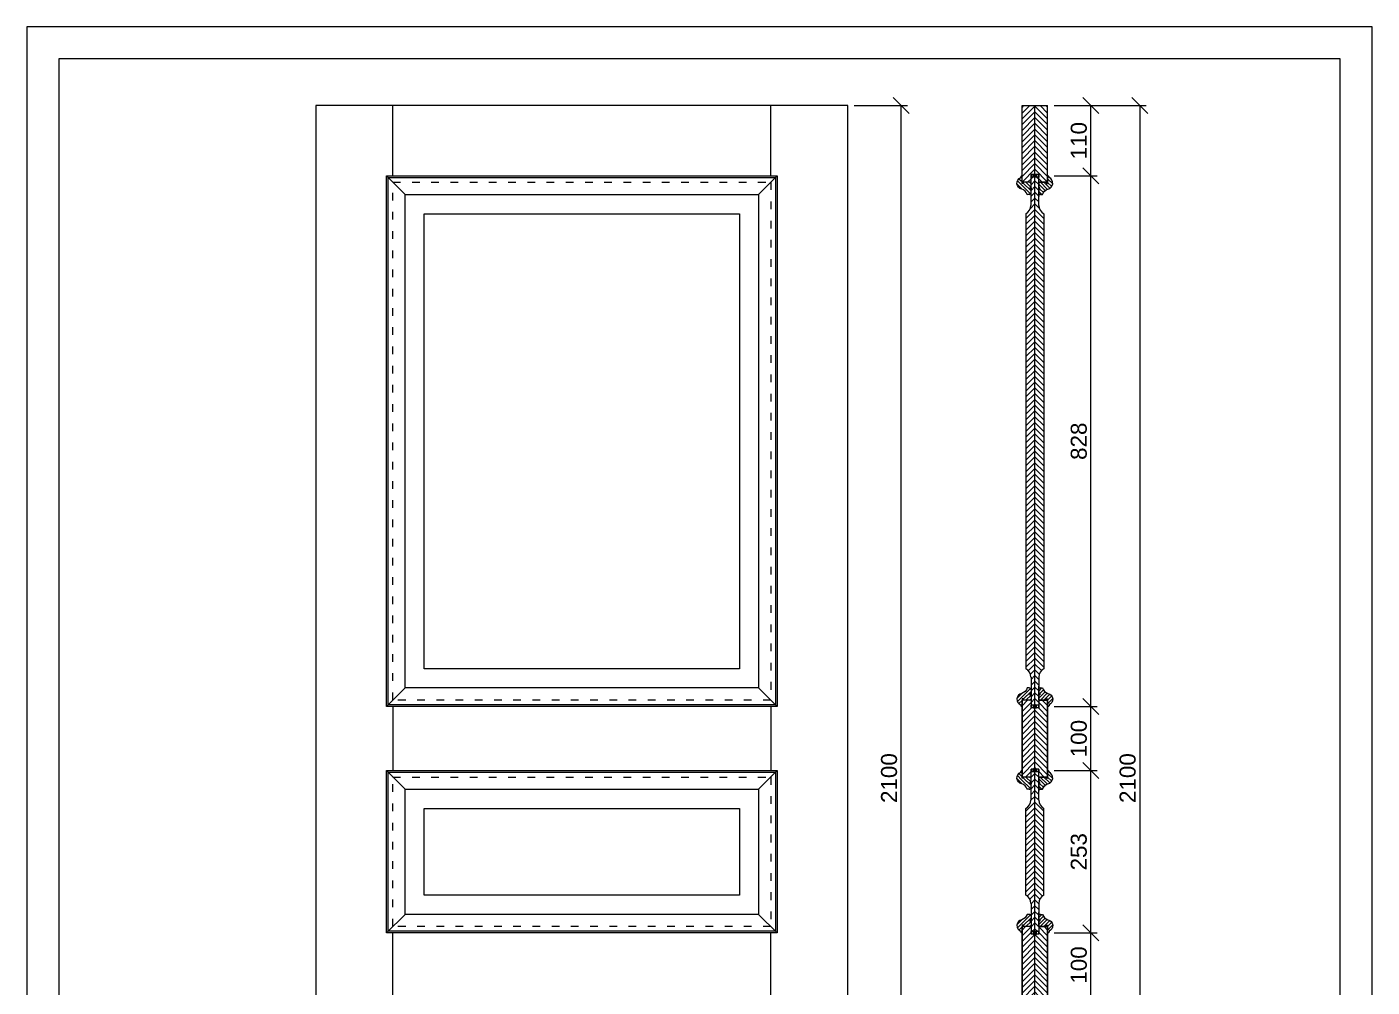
# Model space of a CAD drawing. Header units: millimetres. Extents: x 2326 to 4426, y 431 to 3401.
# Drawn here: x 2326 to 4426, y 1902 to 3401 of the extents above; entities that cross this region are included whole.
import ezdxf

# ---------------------------------------------------------------- set-up
doc = ezdxf.new("R2010")
doc.units = ezdxf.units.MM
doc.linetypes.add('ACAD_ISO03W100', pattern=[30, 12, -18])
for name, color, linetype, lineweight in [('图框', 7, 'Continuous', 13), ('填充', 8, 'Continuous', 5), ('标准家私', 4, 'Continuous', 20), ('标注', 2, 'Continuous', 9)]:
    doc.layers.add(name, color=color, linetype=linetype, lineweight=lineweight)
doc.styles.get("Standard").update_dxf_attribs({"font": 'arial.ttf'})
pattern_1 = [(315, (3872.153, 3278.3954), (4.490128, 4.490128), [])]
pattern_2 = [(315, (6422.236, -7847.215), (2.80633, 2.80633), [])]
pattern_3 = [(45, (6422.236, 13355.6723), (2.80633, -2.80633), [])]
pattern_4 = [(45, (6422.236, 13002.339), (2.80633, -2.80633), [])]
pattern_5 = [(315, (6422.236, -8775.548), (2.80633, 2.80633), [])]
pattern_6 = [(225, (3927.896, 3278.3954), (-4.490128, 4.490128), [])]

# ---------------------------------------------------------------- blocks, each defined once
blk = doc.blocks.new('_Oblique')
at = {"color": 0, "linetype": 'ByBlock', "lineweight": -2}
blk.add_line((-0.5, -0.5), (0.5, 0.5), dxfattribs=at)

msp = doc.modelspace()

# ---------------------------------------------------------------- hatches: boundary and pattern name
at = {"layer": '填充'}
h = msp.add_hatch(dxfattribs=at)
h.set_pattern_fill('ANSI31', color=0, scale=2, angle=-90, style=0)
h.set_pattern_definition(pattern_6)
h.paths.add_polyline_path([(3880, 3158.4), (3880, 3278.4), (3900, 3278.4), (3900, 3170.4), (3897.5, 3170.4), (3894, 3170.4), (3894, 3158.4)])
h = msp.add_hatch(dxfattribs=at)
h.set_pattern_fill('ANSI31', color=0, scale=2, angle=-90, style=0)
h.set_pattern_definition(pattern_1)
h.paths.add_polyline_path([(3920, 3278.4), (3900, 3278.4), (3900, 3170.4), (3902.5, 3170.4), (3906, 3170.4), (3906, 3158.4), (3920, 3158.4)])
h = msp.add_hatch(dxfattribs=at)
h.set_pattern_fill('ANSI31', color=0, scale=1.25, angle=-90, style=0)
h.set_pattern_definition(pattern_2)
edge = h.paths.add_edge_path()
edge.add_line((3882, 3156.4), (3882, 3158.4))
edge.add_line((3882, 3158.4), (3892, 3158.4))
edge.add_line((3892, 3158.4), (3892, 3147.8))
edge.add_line((3892, 3147.8), (3894, 3147.8))
edge.add_line((3894, 3147.8), (3894, 3142.4))
edge.add_arc((3891, 3142.4), 3, -90, 0, ccw=False)
edge.add_line((3891, 3139.4), (3887.9, 3139.4))
edge.add_arc((3876.2, 3136.3), 12.1, 14.7506, 73.4089)
edge.add_arc((3881.4, 3157.1), 9.33, 111.5599, 259.2156, ccw=False)
edge.add_line((3877.9, 3165.8), (3877.9, 3167.1))
edge.add_arc((3879.6, 3166.6), 1.8, 96.6772, 162.9321, ccw=False)
edge.add_line((3879.4, 3168.4), (3880, 3168.4))
edge.add_line((3880, 3168.4), (3880, 3156.4))
edge.add_line((3880, 3156.4), (3882, 3156.4))
h.paths.add_polyline_path([(3894, 3149.8), (3892, 3149.8), (3892, 3158.4), (3894, 3158.4)])
h = msp.add_hatch(dxfattribs=at)
h.set_pattern_fill('ANSI31', color=0, scale=2, angle=-90, style=0)
h.set_pattern_definition(pattern_6)
h.paths.add_polyline_path([(3886, 2399.1), (3886, 3109.4, 0.244963), (3894, 3122.4), (3894, 3166.4), (3900, 3166.4), (3900, 2342.1), (3897.5, 2342.1), (3894, 2342.1), (3894, 2386.1, 0.244963)])
h = msp.add_hatch(dxfattribs=at)
h.set_pattern_fill('ANSI31', color=0, scale=2, angle=-90, style=0)
h.set_pattern_definition(pattern_1)
h.paths.add_polyline_path([(3900, 2342.1), (3902.5, 2342.1), (3906, 2342.1), (3906, 2386.1, -0.244963), (3914, 2399.1), (3914, 3109.4, -0.244963), (3906, 3122.4), (3906, 3166.4), (3900, 3166.4)])
h = msp.add_hatch(dxfattribs=at)
h.set_pattern_fill('ANSI31', color=0, scale=1.25, angle=-90, style=0)
h.set_pattern_definition(pattern_2)
edge = h.paths.add_edge_path()
edge.add_line((3918, 3156.4), (3918, 3158.4))
edge.add_line((3918, 3158.4), (3908, 3158.4))
edge.add_line((3908, 3158.4), (3908, 3147.8))
edge.add_line((3908, 3147.8), (3906, 3147.8))
edge.add_line((3906, 3147.8), (3906, 3142.4))
edge.add_arc((3909, 3142.4), 3, 180, 270)
edge.add_line((3909, 3139.4), (3912.2, 3139.4))
edge.add_arc((3923.9, 3136.3), 12.1, 106.5911, 165.2494, ccw=False)
edge.add_arc((3918.7, 3157.1), 9.33, -79.2156, 68.4401)
edge.add_line((3922.1, 3165.8), (3922.1, 3167.1))
edge.add_arc((3920.4, 3166.6), 1.8, 17.0679, 83.3228)
edge.add_line((3920.6, 3168.4), (3920, 3168.4))
edge.add_line((3920, 3168.4), (3920, 3156.4))
edge.add_line((3920, 3156.4), (3918, 3156.4))
h.paths.add_polyline_path([(3906, 3149.8), (3908, 3149.8), (3908, 3158.4), (3906, 3158.4)])
h = msp.add_hatch(dxfattribs=at)
h.set_pattern_fill('ANSI31', color=0, scale=1.25, angle=-90, style=0)
h.set_pattern_definition(pattern_3)
edge = h.paths.add_edge_path()
edge.add_line((3882, 2352.1), (3882, 2350.1))
edge.add_line((3882, 2350.1), (3892, 2350.1))
edge.add_line((3892, 2350.1), (3892, 2360.6))
edge.add_line((3892, 2360.6), (3894, 2360.6))
edge.add_line((3894, 2360.6), (3894, 2366.1))
edge.add_arc((3891, 2366.1), 3, 360, 450)
edge.add_line((3891, 2369.1), (3887.9, 2369.1))
edge.add_arc((3876.2, 2372.1), 12.1, 286.5911, 345.2494, ccw=False)
edge.add_arc((3881.4, 2351.4), 9.33, 100.7844, 248.4401)
edge.add_line((3877.9, 2342.7), (3877.9, 2341.3))
edge.add_arc((3879.6, 2341.8), 1.8, 197.0679, 263.3228)
edge.add_line((3879.4, 2340.1), (3880, 2340.1))
edge.add_line((3880, 2340.1), (3880, 2352.1))
edge.add_line((3880, 2352.1), (3882, 2352.1))
h.paths.add_polyline_path([(3894, 2358.6), (3892, 2358.6), (3892, 2350.1), (3894, 2350.1)])
h = msp.add_hatch(dxfattribs=at)
h.set_pattern_fill('ANSI31', color=0, scale=1.25, angle=-90, style=0)
h.set_pattern_definition(pattern_3)
edge = h.paths.add_edge_path()
edge.add_line((3918, 2352.1), (3918, 2350.1))
edge.add_line((3918, 2350.1), (3908, 2350.1))
edge.add_line((3908, 2350.1), (3908, 2360.6))
edge.add_line((3908, 2360.6), (3906, 2360.6))
edge.add_line((3906, 2360.6), (3906, 2366.1))
edge.add_arc((3909, 2366.1), 3, 90, 180, ccw=False)
edge.add_line((3909, 2369.1), (3912.2, 2369.1))
edge.add_arc((3923.9, 2372.1), 12.1, 194.7506, 253.4089)
edge.add_arc((3918.7, 2351.4), 9.33, 291.5599, 439.2156, ccw=False)
edge.add_line((3922.1, 2342.7), (3922.1, 2341.3))
edge.add_arc((3920.4, 2341.8), 1.8, 276.6772, 342.9321, ccw=False)
edge.add_line((3920.6, 2340.1), (3920, 2340.1))
edge.add_line((3920, 2340.1), (3920, 2352.1))
edge.add_line((3920, 2352.1), (3918, 2352.1))
h.paths.add_polyline_path([(3906, 2358.6), (3908, 2358.6), (3908, 2350.1), (3906, 2350.1)])
h = msp.add_hatch(dxfattribs=at)
h.set_pattern_fill('ANSI31', color=0, scale=2, angle=-90, style=0)
h.set_pattern_definition(pattern_6)
h.paths.add_polyline_path([(3880, 2230.1), (3880, 2350.1), (3894, 2350.1), (3894, 2338.1), (3900, 2338.1), (3900, 2242.1), (3897.5, 2242.1), (3894, 2242.1), (3894, 2238.1), (3894, 2230.1)])
h = msp.add_hatch(dxfattribs=at)
h.set_pattern_fill('ANSI31', color=0, scale=2, angle=-90, style=0)
h.set_pattern_definition(pattern_1)
h.paths.add_polyline_path([(3920, 2350.1), (3906, 2350.1), (3906, 2338.1), (3900, 2338.1), (3900, 2242.1), (3902.5, 2242.1), (3906, 2242.1), (3906, 2238.1), (3906, 2230.1), (3920, 2230.1)])
h = msp.add_hatch(dxfattribs=at)
h.set_pattern_fill('ANSI31', color=0, scale=1.25, angle=-90, style=0)
h.set_pattern_definition(pattern_5)
edge = h.paths.add_edge_path()
edge.add_line((3882, 2228.1), (3882, 2230.1))
edge.add_line((3882, 2230.1), (3892, 2230.1))
edge.add_line((3892, 2230.1), (3892, 2219.5))
edge.add_line((3892, 2219.5), (3894, 2219.5))
edge.add_line((3894, 2219.5), (3894, 2214.1))
edge.add_arc((3891, 2214.1), 3, -90, 0, ccw=False)
edge.add_line((3891, 2211.1), (3887.9, 2211.1))
edge.add_arc((3876.2, 2208), 12.1, 14.7506, 73.4089)
edge.add_arc((3881.4, 2228.8), 9.33, 111.5599, 259.2156, ccw=False)
edge.add_line((3877.9, 2237.4), (3877.9, 2238.8))
edge.add_arc((3879.6, 2238.3), 1.8, 96.6772, 162.9321, ccw=False)
edge.add_line((3879.4, 2240.1), (3880, 2240.1))
edge.add_line((3880, 2240.1), (3880, 2228.1))
edge.add_line((3880, 2228.1), (3882, 2228.1))
h.paths.add_polyline_path([(3894, 2221.5), (3892, 2221.5), (3892, 2230.1), (3894, 2230.1)])
h = msp.add_hatch(dxfattribs=at)
h.set_pattern_fill('ANSI31', color=0, scale=2, angle=-90, style=0)
h.set_pattern_definition(pattern_6)
h.paths.add_polyline_path([(3894, 2032.7, 0.244963), (3886, 2045.7), (3886, 2181.1, 0.244963), (3894, 2194.1), (3894, 2238.1), (3900, 2238.1), (3900, 1988.7), (3897.5, 1988.7), (3894, 1988.7)])
h = msp.add_hatch(dxfattribs=at)
h.set_pattern_fill('ANSI31', color=0, scale=2, angle=-90, style=0)
h.set_pattern_definition(pattern_1)
h.paths.add_polyline_path([(3900, 1988.7), (3902.5, 1988.7), (3906, 1988.7), (3906, 2032.7, -0.244963), (3914, 2045.7), (3914, 2181.1, -0.244963), (3906, 2194.1), (3906, 2238.1), (3900, 2238.1)])
h = msp.add_hatch(dxfattribs=at)
h.set_pattern_fill('ANSI31', color=0, scale=1.25, angle=-90, style=0)
h.set_pattern_definition(pattern_5)
edge = h.paths.add_edge_path()
edge.add_line((3918, 2228.1), (3918, 2230.1))
edge.add_line((3918, 2230.1), (3908, 2230.1))
edge.add_line((3908, 2230.1), (3908, 2219.5))
edge.add_line((3908, 2219.5), (3906, 2219.5))
edge.add_line((3906, 2219.5), (3906, 2214.1))
edge.add_arc((3909, 2214.1), 3, 180, 270)
edge.add_line((3909, 2211.1), (3912.2, 2211.1))
edge.add_arc((3923.9, 2208), 12.1, 106.5911, 165.2494, ccw=False)
edge.add_arc((3918.7, 2228.8), 9.33, -79.2156, 68.4401)
edge.add_line((3922.1, 2237.4), (3922.1, 2238.8))
edge.add_arc((3920.4, 2238.3), 1.8, 17.0679, 83.3228)
edge.add_line((3920.6, 2240.1), (3920, 2240.1))
edge.add_line((3920, 2240.1), (3920, 2228.1))
edge.add_line((3920, 2228.1), (3918, 2228.1))
h.paths.add_polyline_path([(3906, 2221.5), (3908, 2221.5), (3908, 2230.1), (3906, 2230.1)])
h = msp.add_hatch(dxfattribs=at)
h.set_pattern_fill('ANSI31', color=0, scale=1.25, angle=-90, style=0)
h.set_pattern_definition(pattern_4)
edge = h.paths.add_edge_path()
edge.add_line((3882, 1998.7), (3882, 1996.7))
edge.add_line((3882, 1996.7), (3892, 1996.7))
edge.add_line((3892, 1996.7), (3892, 2007.3))
edge.add_line((3892, 2007.3), (3894, 2007.3))
edge.add_line((3894, 2007.3), (3894, 2012.7))
edge.add_arc((3891, 2012.7), 3, 360, 450)
edge.add_line((3891, 2015.7), (3887.9, 2015.7))
edge.add_arc((3876.2, 2018.8), 12.1, 286.5911, 345.2494, ccw=False)
edge.add_arc((3881.4, 1998), 9.33, 100.7844, 248.4401)
edge.add_line((3877.9, 1989.4), (3877.9, 1988))
edge.add_arc((3879.6, 1988.5), 1.8, 197.0679, 263.3228)
edge.add_line((3879.4, 1986.7), (3880, 1986.7))
edge.add_line((3880, 1986.7), (3880, 1998.7))
edge.add_line((3880, 1998.7), (3882, 1998.7))
h.paths.add_polyline_path([(3894, 2005.3), (3892, 2005.3), (3892, 1996.7), (3894, 1996.7)])
h = msp.add_hatch(dxfattribs=at)
h.set_pattern_fill('ANSI31', color=0, scale=2, angle=-90, style=0)
h.set_pattern_definition(pattern_6)
h.paths.add_polyline_path([(3880, 1876.7), (3880, 1996.7), (3894, 1996.7), (3894, 1984.7), (3900, 1984.7), (3900, 1888.7), (3897.5, 1888.7), (3894, 1888.7), (3894, 1884.7), (3894, 1876.7)])
h = msp.add_hatch(dxfattribs=at)
h.set_pattern_fill('ANSI31', color=0, scale=2, angle=-90, style=0)
h.set_pattern_definition(pattern_1)
h.paths.add_polyline_path([(3920, 1996.7), (3906, 1996.7), (3906, 1984.7), (3900, 1984.7), (3900, 1888.7), (3902.5, 1888.7), (3906, 1888.7), (3906, 1884.7), (3906, 1876.7), (3920, 1876.7)])
h = msp.add_hatch(dxfattribs=at)
h.set_pattern_fill('ANSI31', color=0, scale=1.25, angle=-90, style=0)
h.set_pattern_definition(pattern_4)
edge = h.paths.add_edge_path()
edge.add_line((3918, 1998.7), (3918, 1996.7))
edge.add_line((3918, 1996.7), (3908, 1996.7))
edge.add_line((3908, 1996.7), (3908, 2007.3))
edge.add_line((3908, 2007.3), (3906, 2007.3))
edge.add_line((3906, 2007.3), (3906, 2012.7))
edge.add_arc((3909, 2012.7), 3, 90, 180, ccw=False)
edge.add_line((3909, 2015.7), (3912.2, 2015.7))
edge.add_arc((3923.9, 2018.8), 12.1, 194.7506, 253.4089)
edge.add_arc((3918.7, 1998), 9.33, 291.5599, 439.2156, ccw=False)
edge.add_line((3922.1, 1989.4), (3922.1, 1988))
edge.add_arc((3920.4, 1988.5), 1.8, 276.6772, 342.9321, ccw=False)
edge.add_line((3920.6, 1986.7), (3920, 1986.7))
edge.add_line((3920, 1986.7), (3920, 1998.7))
edge.add_line((3920, 1998.7), (3918, 1998.7))
h.paths.add_polyline_path([(3906, 2005.3), (3908, 2005.3), (3908, 1996.7), (3906, 1996.7)])
at = {"layer": '标准家私'}
for points in [[(3902.5, 3166.4), (3902.5, 3170.4), (3897.5, 3170.4), (3897.5, 3166.4)], [(3902.5, 2342.1), (3902.5, 2338.1), (3897.5, 2338.1), (3897.5, 2342.1)], [(3902.5, 2238.1), (3902.5, 2242.1), (3897.5, 2242.1), (3897.5, 2238.1)], [(3902.5, 1988.7), (3902.5, 1984.7), (3897.5, 1984.7), (3897.5, 1988.7)]]:
    msp.add_hatch(color=0, dxfattribs=at).paths.add_polyline_path(points)

# ---------------------------------------------------------------- linework, layer by layer
at = {"layer": '填充', "color": 0}
for p, q in [((2897.8, 3168.4), (2897.8, 3278.4)), ((3487.8, 3168.4), (3487.8, 3278.4)), ((2916.8, 3139.4), (2887.8, 3168.4)), ((2890.5, 3165.8), (3495.2, 3165.8)), ((2890.5, 2342.7), (2890.5, 3165.8)), ((3468.8, 3139.4), (3497.8, 3168.4)), ((3495.2, 3165.8), (3495.2, 2342.7)), ((2916.8, 2369.1), (2887.8, 2340.1)), ((3468.8, 2369.1), (3497.8, 2340.1)), ((3495.2, 2342.7), (2890.5, 2342.7)), ((2897.8, 2340.1), (2897.8, 2240.1)), ((3487.8, 2340.1), (3487.8, 2240.1)), ((2916.8, 2211.1), (2887.8, 2240.1)), ((2890.5, 2237.4), (3495.2, 2237.4)), ((2890.5, 1989.4), (2890.5, 2237.4)), ((3468.8, 2211.1), (3497.8, 2240.1)), ((3495.2, 2237.4), (3495.2, 1989.4)), ((2916.8, 2015.7), (2887.8, 1986.7)), ((3468.8, 2015.7), (3497.8, 1986.7)), ((3495.2, 1989.4), (2890.5, 1989.4)), ((2897.8, 1886.7), (2897.8, 1986.7)), ((3487.8, 1886.7), (3487.8, 1986.7))]:
    msp.add_line(p, q, dxfattribs=at)
at = {"layer": '标准家私', "color": 0}
for p, q in [((3607.8, 3278.4), (2777.8, 3278.4)), ((2777.8, 3278.4), (2777.8, 1178.4)), ((3607.8, 1178.4), (3607.8, 3278.4)), ((3880, 3158.4), (3880, 3278.4)), ((3880, 3278.4), (3920, 3278.4)), ((3900, 3170.4), (3900, 3278.4)), ((3920, 3158.4), (3920, 3278.4)), ((2887.8, 3168.4), (3497.8, 3168.4)), ((2887.8, 2340.1), (2887.8, 3168.4)), ((3497.8, 3168.4), (3497.8, 2340.1)), ((3894, 3158.4), (3880, 3158.4)), ((3894, 3122.4), (3894, 3170.4)), ((3906, 3170.4), (3894, 3170.4)), ((3894, 3169.9), (3894, 3166.4)), ((3906, 3166.4), (3894, 3166.4)), ((3900, 2342.1), (3900, 3166.4)), ((3906, 3122.4), (3906, 3170.4)), ((3906, 3169.9), (3906, 3166.4)), ((3918, 3158.4), (3906, 3158.4)), ((3920, 3158.4), (3906, 3158.4)), ((3920, 3158.4), (3906, 3158.4)), ((3906, 3158.4), (3906, 3136.4)), ((3920, 3158.4), (3906, 3158.4)), ((3906, 3158.4), (3906, 3155)), ((3918, 3158.4), (3906, 3158.4)), ((3906, 3158.4), (3920, 3158.4)), ((3906, 3152), (3906, 3140.4)), ((3920, 3158.4), (3908.5, 3158.4)), ((3920, 3158.4), (3908.5, 3158.4)), ((3920, 3158.4), (3908.5, 3158.4)), ((3908.5, 3158.4), (3920, 3158.4)), ((3920, 3168.4), (3920, 3158.4)), ((3920, 3168.4), (3920, 3158.4)), ((2916.8, 3139.4), (3468.8, 3139.4)), ((2916.8, 2369.1), (2916.8, 3139.4)), ((3468.8, 3139.4), (3468.8, 2369.1)), ((2946.8, 3109.4), (3438.8, 3109.4)), ((2946.8, 2399.1), (2946.8, 3109.4)), ((3438.8, 3109.4), (3438.8, 2399.1)), ((3886, 3109.4), (3886, 2399.1)), ((3914, 3109.4), (3914, 2399.1)), ((3438.8, 2399.1), (2946.8, 2399.1)), ((3894, 2386.1), (3894, 2338.1)), ((3906, 2386.1), (3906, 2338.1)), ((3468.8, 2369.1), (2916.8, 2369.1)), ((3906, 2350.1), (3906, 2372.1)), ((3906, 2356.5), (3906, 2368.1)), ((3906, 2350.1), (3906, 2353.5)), ((3497.8, 2340.1), (2887.8, 2340.1)), ((3894, 2350.1), (3880, 2350.1)), ((3880, 2350.1), (3880, 2230.1)), ((3880, 2230.1), (3880, 2350.1)), ((3906, 2342.1), (3894, 2342.1)), ((3894, 2338.6), (3894, 2342.1)), ((3906, 2338.1), (3894, 2338.1)), ((3900, 2242.1), (3900, 2338.1)), ((3918, 2350.1), (3906, 2350.1)), ((3920, 2350.1), (3906, 2350.1)), ((3920, 2350.1), (3906, 2350.1)), ((3920, 2350.1), (3906, 2350.1)), ((3918, 2350.1), (3906, 2350.1)), ((3906, 2350.1), (3920, 2350.1)), ((3906, 2338.6), (3906, 2342.1)), ((3920, 2350.1), (3908.5, 2350.1)), ((3920, 2350.1), (3908.5, 2350.1)), ((3920, 2350.1), (3908.5, 2350.1)), ((3908.5, 2350.1), (3920, 2350.1)), ((3920, 2340.1), (3920, 2350.1)), ((3920, 2340.1), (3920, 2350.1)), ((3920, 2350.1), (3920, 2230.1)), ((3920, 2230.1), (3920, 2350.1)), ((2887.8, 2240.1), (3497.8, 2240.1)), ((2887.8, 1986.7), (2887.8, 2240.1)), ((3497.8, 2240.1), (3497.8, 1986.7)), ((3894, 2230.1), (3880, 2230.1)), ((3894, 2194.1), (3894, 2242.1)), ((3906, 2242.1), (3894, 2242.1)), ((3894, 2241.6), (3894, 2238.1)), ((3906, 2238.1), (3894, 2238.1)), ((3900, 1988.7), (3900, 2238.1)), ((3906, 2194.1), (3906, 2242.1)), ((3906, 2241.6), (3906, 2238.1)), ((3918, 2230.1), (3906, 2230.1)), ((3920, 2230.1), (3906, 2230.1)), ((3920, 2230.1), (3906, 2230.1)), ((3906, 2230.1), (3906, 2208.1)), ((3920, 2230.1), (3906, 2230.1)), ((3906, 2230.1), (3906, 2226.7)), ((3918, 2230.1), (3906, 2230.1)), ((3906, 2230.1), (3920, 2230.1)), ((3920, 2230.1), (3908.5, 2230.1)), ((3920, 2230.1), (3908.5, 2230.1)), ((3920, 2230.1), (3908.5, 2230.1)), ((3908.5, 2230.1), (3920, 2230.1)), ((3920, 2240.1), (3920, 2230.1)), ((3920, 2240.1), (3920, 2230.1)), ((2916.8, 2211.1), (3468.8, 2211.1)), ((2916.8, 2015.7), (2916.8, 2211.1)), ((3468.8, 2211.1), (3468.8, 2015.7)), ((3906, 2223.7), (3906, 2212.1)), ((2946.8, 2181.1), (3438.8, 2181.1)), ((2946.8, 2045.7), (2946.8, 2181.1)), ((3438.8, 2181.1), (3438.8, 2045.7)), ((3886, 2045.7), (3886, 2181.1)), ((3914, 2045.7), (3914, 2181.1)), ((3438.8, 2045.7), (2946.8, 2045.7)), ((3894, 2032.7), (3894, 1984.7)), ((3906, 2032.7), (3906, 1984.7)), ((3906, 1996.7), (3906, 2018.7)), ((3468.8, 2015.7), (2916.8, 2015.7)), ((3894, 1996.7), (3880, 1996.7)), ((3880, 1996.7), (3880, 1876.7)), ((3880, 1876.7), (3880, 1996.7)), ((3906, 2003.1), (3906, 2014.7)), ((3906, 1996.7), (3906, 2000.1)), ((3918, 1996.7), (3906, 1996.7)), ((3920, 1996.7), (3906, 1996.7)), ((3920, 1996.7), (3906, 1996.7)), ((3920, 1996.7), (3906, 1996.7)), ((3918, 1996.7), (3906, 1996.7)), ((3906, 1996.7), (3920, 1996.7)), ((3920, 1996.7), (3908.5, 1996.7)), ((3920, 1996.7), (3908.5, 1996.7)), ((3920, 1996.7), (3908.5, 1996.7)), ((3908.5, 1996.7), (3920, 1996.7)), ((3920, 1986.7), (3920, 1996.7)), ((3920, 1986.7), (3920, 1996.7)), ((3920, 1996.7), (3920, 1876.7)), ((3920, 1876.7), (3920, 1996.7)), ((3497.8, 1986.7), (2887.8, 1986.7)), ((3906, 1988.7), (3894, 1988.7)), ((3894, 1985.2), (3894, 1988.7)), ((3906, 1984.7), (3894, 1984.7)), ((3900, 1888.7), (3900, 1984.7)), ((3906, 1985.2), (3906, 1988.7))]:
    msp.add_line(p, q, dxfattribs=at)
at = {"layer": '标准家私', "color": 0, "linetype": 'ACAD_ISO03W100'}
for p, q in [((2897.8, 3158.4), (3487.8, 3158.4)), ((2897.8, 2350.1), (2897.8, 3158.4)), ((3487.8, 3158.4), (3487.8, 2350.1)), ((3487.8, 2350.1), (2897.8, 2350.1)), ((2897.8, 2230.1), (3487.8, 2230.1)), ((2897.8, 1996.7), (2897.8, 2230.1)), ((3487.8, 2230.1), (3487.8, 1996.7)), ((3487.8, 1996.7), (2897.8, 1996.7))]:
    msp.add_line(p, q, dxfattribs=at)
at = {"layer": '标准家私', "color": 0}
for points in [[(3891, 3139.4), (3887.9, 3139.4, 0.261685), (3879.6, 3147.9, -0.751202), (3877.9, 3165.8), (3877.9, 3167.1, -0.297424), (3879.4, 3168.4), (3880, 3168.4)], [(3909, 3139.4), (3912.2, 3139.4, -0.261685), (3920.4, 3147.9, 0.751202), (3922.1, 3165.8), (3922.1, 3167.1, 0.297424), (3920.6, 3168.4), (3920, 3168.4)], [(3891, 2369.1), (3887.9, 2369.1, -0.261685), (3879.6, 2360.5, 0.751202), (3877.9, 2342.7), (3877.9, 2341.3, 0.297424), (3879.4, 2340.1), (3880, 2340.1)], [(3909, 2369.1), (3912.2, 2369.1, 0.261685), (3920.4, 2360.5, -0.751202), (3922.1, 2342.7), (3922.1, 2341.3, -0.297424), (3920.6, 2340.1), (3920, 2340.1)], [(3891, 2211.1), (3887.9, 2211.1, 0.261685), (3879.6, 2219.6, -0.751202), (3877.9, 2237.4), (3877.9, 2238.8, -0.297424), (3879.4, 2240.1), (3880, 2240.1)], [(3909, 2211.1), (3912.2, 2211.1, -0.261685), (3920.4, 2219.6, 0.751202), (3922.1, 2237.4), (3922.1, 2238.8, 0.297424), (3920.6, 2240.1), (3920, 2240.1)], [(3891, 2015.7), (3887.9, 2015.7, -0.261685), (3879.6, 2007.2, 0.751202), (3877.9, 1989.4), (3877.9, 1988, 0.297424), (3879.4, 1986.7), (3880, 1986.7)], [(3909, 2015.7), (3912.2, 2015.7, 0.261685), (3920.4, 2007.2, -0.751202), (3922.1, 1989.4), (3922.1, 1988, -0.297424), (3920.6, 1986.7), (3920, 1986.7)]]:
    msp.add_lwpolyline(points, format="xyb", dxfattribs=at)
for points in [[(3882, 3158.4), (3882, 3156.4), (3880, 3156.4), (3880, 3158.4)], [(3918, 3158.4), (3918, 3156.4), (3920, 3156.4), (3920, 3158.4)], [(3882, 2350.1), (3882, 2352.1), (3880, 2352.1), (3880, 2350.1)], [(3918, 2350.1), (3918, 2352.1), (3920, 2352.1), (3920, 2350.1)], [(3882, 2230.1), (3882, 2228.1), (3880, 2228.1), (3880, 2230.1)], [(3918, 2230.1), (3918, 2228.1), (3920, 2228.1), (3920, 2230.1)], [(3882, 1996.7), (3882, 1998.7), (3880, 1998.7), (3880, 1996.7)], [(3918, 1996.7), (3918, 1998.7), (3920, 1998.7), (3920, 1996.7)]]:
    msp.add_lwpolyline(points, dxfattribs=at)
for points in [[(3902.5, 3170.4), (3902.5, 3166.4), (3897.5, 3166.4), (3897.5, 3170.4)], [(3902.5, 3170.4), (3902.5, 3166.4), (3897.5, 3166.4), (3897.5, 3170.4)], [(3894, 3149.8), (3894, 3147.8), (3892, 3147.8), (3892, 3149.8)], [(3906, 3149.8), (3906, 3147.8), (3908, 3147.8), (3908, 3149.8)], [(3894, 2358.6), (3894, 2360.6), (3892, 2360.6), (3892, 2358.6)], [(3906, 2358.6), (3906, 2360.6), (3908, 2360.6), (3908, 2358.6)], [(3902.5, 2338.1), (3902.5, 2342.1), (3897.5, 2342.1), (3897.5, 2338.1)], [(3902.5, 2338.1), (3902.5, 2342.1), (3897.5, 2342.1), (3897.5, 2338.1)], [(3902.5, 2242.1), (3902.5, 2238.1), (3897.5, 2238.1), (3897.5, 2242.1)], [(3902.5, 2242.1), (3902.5, 2238.1), (3897.5, 2238.1), (3897.5, 2242.1)], [(3894, 2221.5), (3894, 2219.5), (3892, 2219.5), (3892, 2221.5)], [(3906, 2221.5), (3906, 2219.5), (3908, 2219.5), (3908, 2221.5)], [(3894, 2005.3), (3894, 2007.3), (3892, 2007.3), (3892, 2005.3)], [(3906, 2005.3), (3906, 2007.3), (3908, 2007.3), (3908, 2005.3)], [(3902.5, 1984.7), (3902.5, 1988.7), (3897.5, 1988.7), (3897.5, 1984.7)], [(3902.5, 1984.7), (3902.5, 1988.7), (3897.5, 1988.7), (3897.5, 1984.7)]]:
    msp.add_lwpolyline(points, close=True, dxfattribs=at)
for centre, radius, start, end in [((3891, 3142.4), 3, 270, 0), ((3909, 3142.4), 3, 180, 270), ((3877.5, 3123.6), 16.5, 300.8708, 355.928), ((3922.5, 3123.6), 16.5, 184.072, 239.1292), ((3877.5, 2384.9), 16.5, 4.072, 59.1292), ((3922.5, 2384.9), 16.5, 120.8708, 175.928), ((3891, 2366.1), 3, 0, 90), ((3909, 2366.1), 3, 90, 180), ((3891, 2214.1), 3, 270, 0), ((3909, 2214.1), 3, 180, 270), ((3877.5, 2195.2), 16.5, 300.8708, 355.928), ((3922.5, 2195.2), 16.5, 184.072, 239.1292), ((3877.5, 2031.6), 16.5, 4.072, 59.1292), ((3922.5, 2031.6), 16.5, 120.8708, 175.928), ((3891, 2012.7), 3, 0, 90), ((3909, 2012.7), 3, 90, 180)]:
    msp.add_arc(centre, radius, start, end, dxfattribs=at)
at = {"layer": '标注', "color": 0}
for p, q in [((3617.8, 3278.4), (3701.2, 3278.4)), ((3691.2, 1178.4), (3691.2, 3278.4)), ((3930, 3278.4), (4073.7, 3278.4)), ((3930, 3278.4), (3997.5, 3278.4)), ((3987.5, 3168.4), (3987.5, 3278.4)), ((4063.7, 3278.4), (4063.7, 1178.4)), ((3930.3, 3168.4), (3997.5, 3168.4)), ((3930.3, 3168.4), (3997.5, 3168.4)), ((3987.5, 2340.1), (3987.5, 3168.4)), ((3930.3, 2340.1), (3997.5, 2340.1)), ((3930.3, 2340.1), (3997.5, 2340.1)), ((3987.5, 2240.1), (3987.5, 2340.1)), ((3930.3, 2240.1), (3997.5, 2240.1)), ((3930.3, 2240.1), (3997.5, 2240.1)), ((3987.5, 1986.7), (3987.5, 2240.1)), ((3930, 1986.7), (3997.5, 1986.7)), ((3930, 1986.7), (3997.5, 1986.7)), ((3987.5, 1886.7), (3987.5, 1986.7))]:
    msp.add_line(p, q, dxfattribs=at)

# ---------------------------------------------------------------- block references
at = {"layer": '标注', "color": 0, "xscale": 25, "yscale": 25, "zscale": 25}
for p, rotation in [((3691.2, 3278.4), 90), ((3987.5, 3278.4), 90), ((4063.7, 3278.4), 90), ((3987.5, 3168.4), 90), ((3987.5, 3168.4), 270), ((3987.5, 2340.1), 90), ((3987.5, 2240.1), 90), ((3987.5, 2240.1), 270), ((3987.5, 1986.7), 90)]:
    msp.add_blockref('_Oblique', p, dxfattribs=dict(at, rotation=rotation))

# ---------------------------------------------------------------- next in the draw order: texts
at = {"layer": '标注', "color": 0, "char_height": 25, "attachment_point": 5, "rotation": 90, "bg_fill": 3, "box_fill_scale": 1.1, "bg_fill_color": 256, "bg_fill_true_color": 13158600, "bg_fill_transparency": 0}
for insert in [(3672.5, 2228.4), (4045, 2228.4)]:
    msp.add_mtext('2100', dxfattribs=dict(at, insert=insert))

# ---------------------------------------------------------------- next in the draw order: linework, layer by layer
at = {"layer": '图框', "color": 0}
msp.add_lwpolyline([(2326.5, 3401), (2326.5, 431), (4426.5, 431), (4426.5, 3401)], close=True, dxfattribs=at)
at = {"layer": '图框', "color": 0, "lineweight": 20}
msp.add_lwpolyline([(2376.5, 3351), (2376.5, 481), (4376.5, 481), (4376.5, 3351)], close=True, dxfattribs=at)

# ---------------------------------------------------------------- next in the draw order: texts
at = {"layer": '标注', "color": 0, "char_height": 25, "attachment_point": 5, "rotation": 90, "bg_fill": 3, "box_fill_scale": 1.1, "bg_fill_color": 256, "bg_fill_true_color": 13158600, "bg_fill_transparency": 0}
for s, insert in [('110', (3968.7, 3223.4)), ('828', (3968.7, 2754.2)), ('100', (3968.7, 2290.1)), ('253', (3968.7, 2113.4)), ('100', (3968.7, 1936.7))]:
    msp.add_mtext(s, dxfattribs=dict(at, insert=insert))

# ---------------------------------------------------------------- next in the draw order: block references
at = {"layer": '标注', "color": 0, "xscale": 25, "yscale": 25, "zscale": 25, "rotation": 270}
for p in [(3987.5, 2340.1), (3987.5, 1986.7)]:
    msp.add_blockref('_Oblique', p, dxfattribs=at)

doc.saveas('drawing.dxf')
